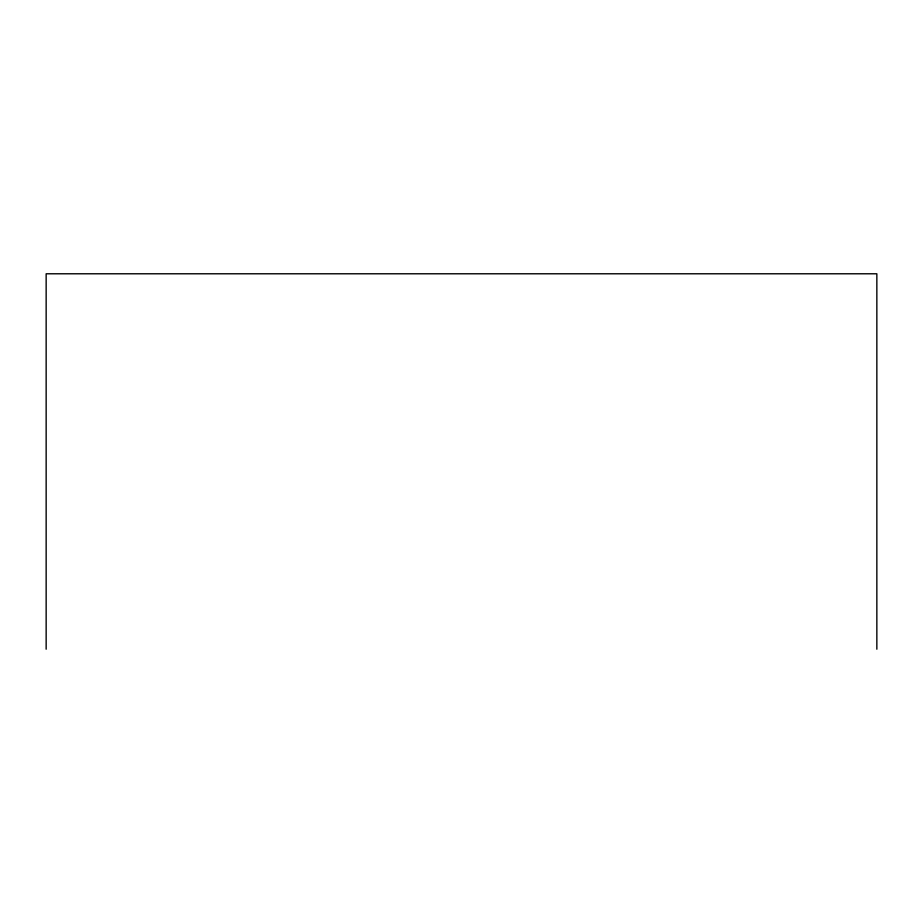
<?xml version="1.0" encoding="UTF-8"?>
<svg xmlns="http://www.w3.org/2000/svg" width="923" height="923" viewBox="0 0 923 923"><rect width="100%" height="100%" fill="white"/><g stroke="black" fill="none" stroke-linecap="round" stroke-linejoin="round"><path stroke-width="1.38" d="M876.85 649.215L876.85 273.785L46.15 273.785L46.15 649.215"/></g></svg>
